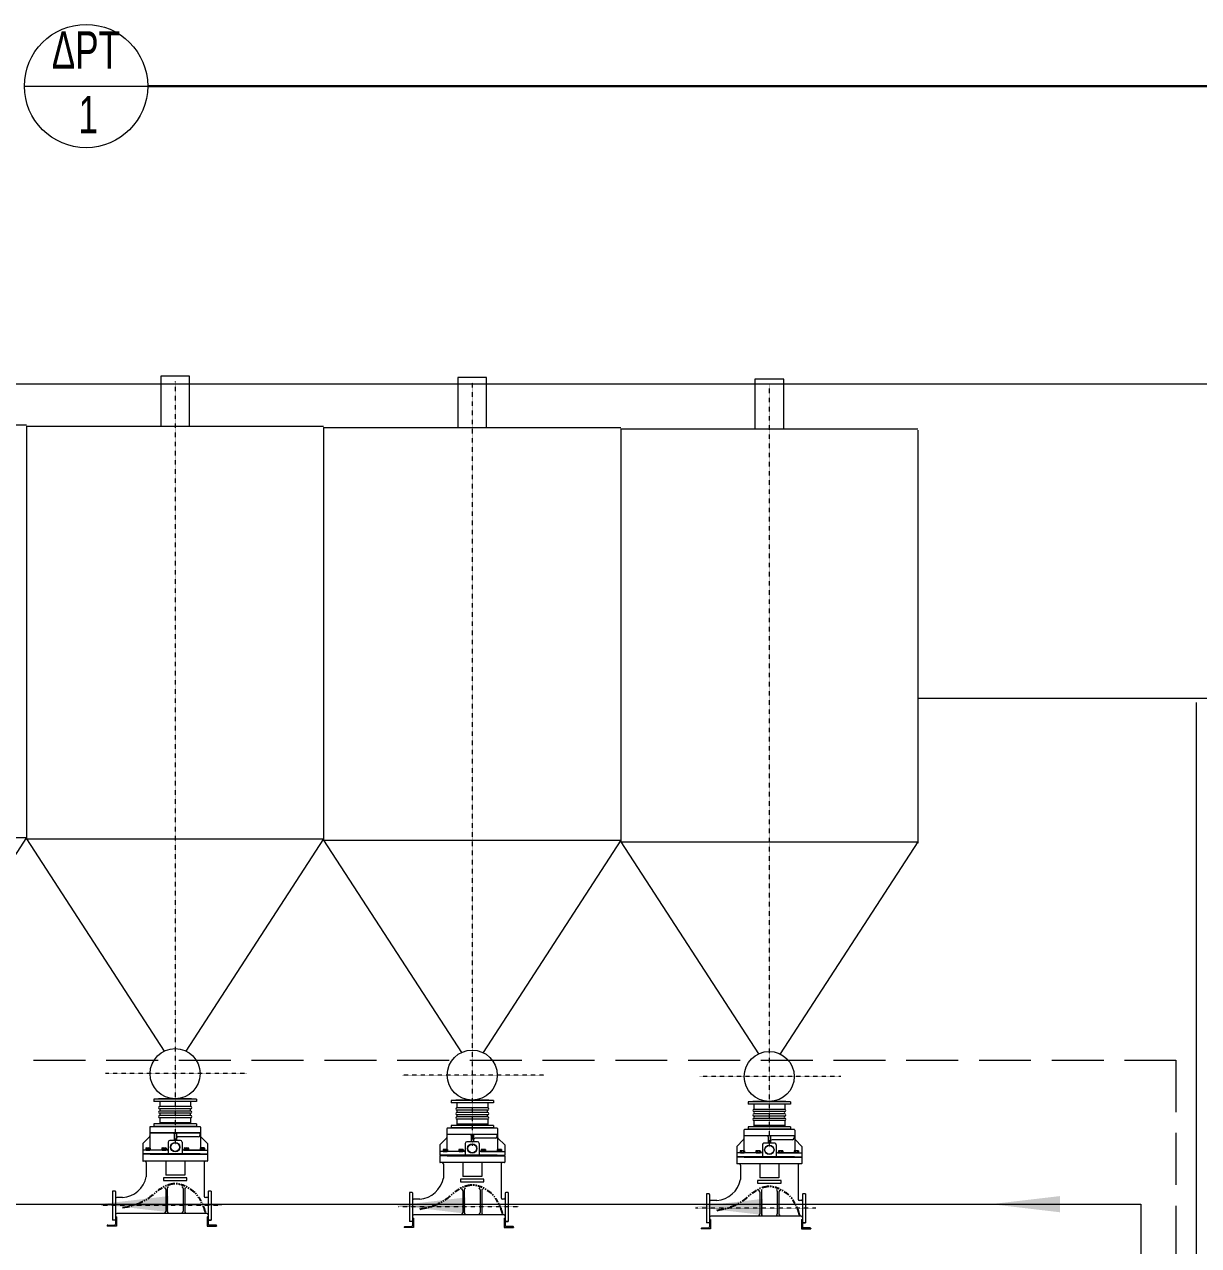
# Model space of a CAD drawing. Header units: millimetres. Extents: x -705761 to 1364679, y -410401 to 446404.
# Drawn here: x -507540 to -496240, y 94373 to 106123 of the extents above; entities that cross this region are included whole.
import ezdxf
from ezdxf.enums import TextEntityAlignment as Align

# ---------------------------------------------------------------- set-up
doc = ezdxf.new("R2010")
doc.units = ezdxf.units.MM
for name, pattern in [('DASH', [0.35, 0.25, -0.1]), ('DGN Style 4', [2.461354, 1.229908, -0.614954, 0.001537, -0.614954]), ('PHANTOM', [63.5, 31.75, -6.35, 6.35, -6.35, 6.35, -6.35]), ('点画线', [18, 12, -2, 2, -2])]:
    doc.linetypes.add(name, pattern=pattern)
for name, color, linetype, lineweight in [('P', 5, 'PHANTOM', 25), ('中心线层', 1, '点画线', 18), ('图框', 7, 'Continuous', 13), ('细实线', 3, 'Continuous', 30)]:
    doc.layers.add(name, color=color, linetype=linetype, lineweight=lineweight)
doc.styles.add('首钢设计院H4', font='BSDI_XW.shx', dxfattribs={"width": 0.7, "height": 0.004, "bigfont": 'BSDI_HZ.shx'})

# ---------------------------------------------------------------- blocks, each defined once
blk = doc.blocks.new('CURVE')
at = {"layer": 'P'}
for points in [[(-6.69, 3.62), (-6.59, 3.73), (-6.43, 3.89)], [(-6.16, 4.14), (-6.03, 4.25), (-5.83, 4.42), (-5.61, 4.59), (-5.4, 4.75), (-5.17, 4.91), (-4.94, 5.06), (-4.73, 5.2)], [(-4.41, 5.4), (-4.24, 5.5), (-4.09, 5.59)], [(-3.76, 5.77), (-3.56, 5.89), (-3.43, 5.95)], [(-3.1, 6.12), (-2.88, 6.21), (-2.66, 6.31), (-2.45, 6.39), (-2.23, 6.47), (-2.02, 6.53), (-1.81, 6.59), (-1.78, 6.6)], [(-1.42, 6.69), (-1.41, 6.69), (-1.23, 6.73), (-1.06, 6.76), (-1.05, 6.77)], [(-0.68, 6.83), (-0.62, 6.84), (-0.5, 6.86), (-0.39, 6.88), (-0.31, 6.88)], [(0.07, 6.9), (0.09, 6.9), (0.19, 6.9), (0.29, 6.89), (0.39, 6.88), (0.5, 6.86), (0.62, 6.84), (0.76, 6.82), (0.9, 6.79), (1.06, 6.76), (1.23, 6.73), (1.41, 6.69), (1.61, 6.64), (1.81, 6.59), (2.02, 6.53), (2.23, 6.47), (2.4, 6.41)], [(2.75, 6.27), (2.88, 6.21), (3.09, 6.12)], [(3.43, 5.95), (3.56, 5.89), (3.77, 5.77)], [(4.1, 5.59), (4.24, 5.5), (4.48, 5.36), (4.71, 5.22), (4.94, 5.07), (5.16, 4.92), (5.37, 4.78), (5.53, 4.67)], [(5.83, 4.44), (5.92, 4.37), (6.08, 4.25), (6.13, 4.21)], [(6.41, 3.96), (6.45, 3.92), (6.57, 3.81), (6.69, 3.7), (6.69, 3.69)], [(-8.78, 0.19), (-8.68, 0.4), (-8.62, 0.53)], [(-8.46, 0.87), (-8.34, 1.1), (-8.29, 1.2)], [(-8.12, 1.54), (-8.11, 1.55), (-7.99, 1.76), (-7.87, 1.98), (-7.75, 2.19), (-7.62, 2.39), (-7.49, 2.59), (-7.4, 2.73)], [(-7.17, 3.04), (-7.07, 3.18), (-6.94, 3.34)], [(6.97, 3.44), (7.11, 3.32), (7.28, 3.17), (7.46, 3.02), (7.65, 2.87), (7.85, 2.71), (8.06, 2.56), (8.27, 2.41), (8.48, 2.26), (8.61, 2.17)], [(8.93, 1.96), (9.14, 1.84), (9.26, 1.76)], [(9.59, 1.57), (9.81, 1.45), (9.92, 1.39)], [(10.26, 1.21), (10.29, 1.2), (10.53, 1.07), (10.79, 0.94), (11.05, 0.81), (11.32, 0.69), (11.61, 0.56), (11.91, 0.44), (12.22, 0.32), (12.54, 0.2), (12.56, 0.2)], [(12.92, 0.08), (13.26, -0.02), (13.28, -0.02)], [(-9.68, -2.16), (-9.6, -2.04), (-9.53, -1.9), (-9.46, -1.74), (-9.4, -1.57), (-9.35, -1.38), (-9.29, -1.19), (-9.23, -0.98), (-9.16, -0.76), (-9.08, -0.53), (-8.99, -0.3), (-8.93, -0.15)], [(13.64, -0.12), (13.67, -0.13), (14.01, -0.21)], [(14.38, -0.3), (14.63, -0.36), (15.21, -0.49), (15.86, -0.62), (16.6, -0.77)]]:
    blk.add_lwpolyline(points, dxfattribs=at)

msp = doc.modelspace()

# ---------------------------------------------------------------- linework, layer by layer
at = {"color": 4, "lineweight": 30}
msp.add_line((-506353.65, 105529.34), (-494858.33, 105529.34), dxfattribs=at)
at = {"lineweight": 15}
for p, q in [((-511668.32, 102663), (-491415.02, 102663)), ((-510377.95, 102271.2), (-507519.08, 102271.2)), ((-507519.08, 102257.88), (-507519.08, 98298.83)), ((-507519.08, 102257.88), (-504660.22, 102257.88)), ((-507519.08, 102257.88), (-507519.08, 98285.51)), ((-504660.22, 102244.56), (-504660.22, 98285.51)), ((-504660.22, 102244.56), (-501801.36, 102244.56)), ((-504660.22, 102244.56), (-504660.22, 98272.19)), ((-501801.36, 102231.24), (-501801.36, 98272.19)), ((-501801.36, 102231.24), (-501801.36, 98258.87)), ((-501801.36, 102231.24), (-501801.36, 98272.19)), ((-501801.36, 102231.24), (-498942.49, 102231.24)), ((-501801.36, 102231.24), (-501801.36, 98258.87)), ((-498942.49, 102217.92), (-498942.49, 98258.87)), ((-498942.49, 102217.92), (-498942.49, 98245.55)), ((-510377.95, 98298.83), (-507519.08, 98298.83)), ((-507519.08, 98298.83), (-508844.55, 96257.3)), ((-507519.08, 98285.51), (-506193.61, 96243.98)), ((-507519.08, 98285.51), (-504660.22, 98285.51)), ((-504660.22, 98285.51), (-505985.69, 96243.98)), ((-504660.22, 98272.19), (-503334.75, 96230.66)), ((-504660.22, 98272.19), (-501801.36, 98272.19)), ((-501801.36, 98272.19), (-503126.83, 96230.66)), ((-501801.36, 98258.87), (-500475.88, 96217.34)), ((-501801.36, 98258.87), (-498942.49, 98258.87)), ((-498942.49, 98258.87), (-500267.97, 96217.34)), ((-505885.06, 95782.68), (-506293.06, 95782.68)), ((-506293.06, 95782.68), (-506293.06, 95758.68)), ((-505930.65, 95786.28), (-506248.65, 95786.28)), ((-506248.65, 95786.28), (-506248.65, 95782.68)), ((-505930.65, 95786.28), (-505930.65, 95782.68)), ((-505885.06, 95782.68), (-505885.06, 95758.68)), ((-503026.2, 95769.36), (-503434.2, 95769.36)), ((-503434.2, 95769.36), (-503434.2, 95745.36)), ((-503071.79, 95772.96), (-503389.79, 95772.96)), ((-503389.79, 95772.96), (-503389.79, 95769.36)), ((-503071.79, 95772.96), (-503071.79, 95769.36)), ((-503026.2, 95769.36), (-503026.2, 95745.36)), ((-505885.06, 95758.68), (-506293.06, 95758.68)), ((-506237.54, 95758.68), (-506237.54, 95710.18)), ((-505940.58, 95710.18), (-506237.54, 95710.18)), ((-505940.58, 95688.58), (-506237.54, 95688.58)), ((-505940.58, 95666.98), (-506237.54, 95666.98)), ((-505940.58, 95645.38), (-506237.54, 95645.38)), ((-505940.58, 95758.68), (-505940.58, 95710.18)), ((-503026.2, 95745.36), (-503434.2, 95745.36)), ((-503378.68, 95745.36), (-503378.68, 95696.86)), ((-503081.71, 95696.86), (-503378.68, 95696.86)), ((-503081.71, 95675.26), (-503378.68, 95675.26)), ((-503081.71, 95653.66), (-503378.68, 95653.66)), ((-503081.71, 95745.36), (-503081.71, 95696.86)), ((-500167.33, 95756.04), (-500575.33, 95756.04)), ((-500575.33, 95756.04), (-500575.33, 95732.04)), ((-500167.33, 95732.04), (-500575.33, 95732.04)), ((-500212.93, 95759.64), (-500530.93, 95759.64)), ((-500530.93, 95759.64), (-500530.93, 95756.04)), ((-500519.81, 95732.04), (-500519.81, 95683.54)), ((-500222.85, 95683.54), (-500519.81, 95683.54)), ((-500222.85, 95661.94), (-500519.81, 95661.94)), ((-500222.85, 95732.04), (-500222.85, 95683.54)), ((-500212.93, 95759.64), (-500212.93, 95756.04)), ((-500167.33, 95756.04), (-500167.33, 95732.04)), ((-505885.06, 95542.68), (-506293.06, 95542.68)), ((-506293.06, 95542.68), (-506293.06, 95518.68)), ((-505940.58, 95623.78), (-506237.54, 95623.78)), ((-506237.54, 95602.18), (-506237.54, 95542.68)), ((-505940.58, 95602.18), (-506237.54, 95602.18)), ((-505940.58, 95554.18), (-506237.54, 95554.18)), ((-505940.58, 95602.18), (-505940.58, 95542.68)), ((-505885.06, 95542.68), (-505885.06, 95518.68)), ((-503026.2, 95529.36), (-503434.2, 95529.36)), ((-503434.2, 95529.36), (-503434.2, 95505.36)), ((-503081.71, 95632.06), (-503378.68, 95632.06)), ((-503081.71, 95610.46), (-503378.68, 95610.46)), ((-503378.68, 95588.86), (-503378.68, 95529.36)), ((-503081.71, 95588.86), (-503378.68, 95588.86)), ((-503081.71, 95540.86), (-503378.68, 95540.86)), ((-503081.71, 95588.86), (-503081.71, 95529.36)), ((-503026.2, 95529.36), (-503026.2, 95505.36)), ((-500222.85, 95640.34), (-500519.81, 95640.34)), ((-500222.85, 95618.74), (-500519.81, 95618.74)), ((-500222.85, 95597.14), (-500519.81, 95597.14)), ((-500519.81, 95575.54), (-500519.81, 95516.04)), ((-500222.85, 95575.54), (-500519.81, 95575.54)), ((-500222.85, 95527.54), (-500519.81, 95527.54)), ((-500222.85, 95575.54), (-500222.85, 95516.04)), ((-506336.25, 95419.49), (-506401.48, 95354.26)), ((-506332.9, 95511.27), (-506332.9, 95507.76)), ((-506332.9, 95511.27), (-506332.9, 95507.76)), ((-506332.9, 95507.76), (-506332.9, 95497.39)), ((-506332.9, 95497.39), (-506332.9, 95456.3)), ((-506332.9, 95464.21), (-506332.9, 95456.3)), ((-505845.22, 95456.3), (-506332.9, 95456.3)), ((-505845.22, 95454.48), (-506332.9, 95454.48)), ((-506332.9, 95454.48), (-506332.9, 95311.93)), ((-505849.03, 95515.08), (-506329.09, 95515.08)), ((-505885.06, 95518.68), (-506293.06, 95518.68)), ((-506100.49, 95446.86), (-506100.49, 95384.22)), ((-506077.63, 95446.86), (-506077.63, 95384.22)), ((-505866.86, 95418.28), (-506062.39, 95418.28)), ((-505851.62, 95454.48), (-505851.62, 95433.52)), ((-505845.22, 95511.27), (-505845.22, 95507.76)), ((-505845.22, 95511.27), (-505845.22, 95507.76)), ((-505845.22, 95507.76), (-505845.22, 95497.39)), ((-505845.22, 95497.39), (-505845.22, 95456.3)), ((-505845.22, 95454.48), (-505845.22, 95311.93)), ((-505841.87, 95419.49), (-505776.64, 95354.26)), ((-503474.04, 95497.95), (-503474.04, 95494.44)), ((-503474.04, 95497.95), (-503474.04, 95494.44)), ((-503474.04, 95494.44), (-503474.04, 95484.07)), ((-503474.04, 95484.07), (-503474.04, 95442.98)), ((-503474.04, 95450.89), (-503474.04, 95442.98)), ((-502986.36, 95442.98), (-503474.04, 95442.98)), ((-502986.36, 95441.16), (-503474.04, 95441.16)), ((-503474.04, 95441.16), (-503474.04, 95298.61)), ((-502990.17, 95501.76), (-503470.23, 95501.76)), ((-503026.2, 95505.36), (-503434.2, 95505.36)), ((-503241.63, 95433.54), (-503241.63, 95370.9)), ((-503218.77, 95433.54), (-503218.77, 95370.9)), ((-502992.75, 95441.16), (-502992.75, 95420.2)), ((-502986.36, 95497.95), (-502986.36, 95494.44)), ((-502986.36, 95497.95), (-502986.36, 95494.44)), ((-502986.36, 95494.44), (-502986.36, 95484.07)), ((-502986.36, 95484.07), (-502986.36, 95442.98)), ((-502986.36, 95441.16), (-502986.36, 95298.61)), ((-500615.17, 95484.63), (-500615.17, 95481.12)), ((-500615.17, 95484.63), (-500615.17, 95481.12)), ((-500615.17, 95481.12), (-500615.17, 95470.75)), ((-500615.17, 95470.75), (-500615.17, 95429.66)), ((-500615.17, 95437.57), (-500615.17, 95429.66)), ((-500127.49, 95429.66), (-500615.17, 95429.66)), ((-500127.49, 95427.84), (-500615.17, 95427.84)), ((-500615.17, 95427.84), (-500615.17, 95285.29)), ((-500131.3, 95488.44), (-500611.36, 95488.44)), ((-500167.33, 95516.04), (-500575.33, 95516.04)), ((-500575.33, 95516.04), (-500575.33, 95492.04)), ((-500167.33, 95492.04), (-500575.33, 95492.04)), ((-500382.76, 95420.22), (-500382.76, 95357.58)), ((-500359.9, 95420.22), (-500359.9, 95357.58)), ((-500167.33, 95516.04), (-500167.33, 95492.04)), ((-500133.89, 95427.84), (-500133.89, 95406.88)), ((-500127.49, 95484.63), (-500127.49, 95481.12)), ((-500127.49, 95484.63), (-500127.49, 95481.12)), ((-500127.49, 95481.12), (-500127.49, 95470.75)), ((-500127.49, 95470.75), (-500127.49, 95429.66)), ((-500127.49, 95427.84), (-500127.49, 95285.29)), ((-506401.48, 95354.26), (-506401.48, 95291.83)), ((-506401.48, 95291.83), (-506401.48, 95254.68)), ((-506401.48, 95291.83), (-506401.48, 95254.68)), ((-506170.97, 95291.83), (-506401.48, 95291.83)), ((-506367.59, 95311.93), (-506370.38, 95310.32)), ((-506370.38, 95310.32), (-506370.38, 95296.33)), ((-506370.38, 95310.32), (-506328.81, 95310.32)), ((-506370.38, 95296.33), (-506328.81, 95296.33)), ((-506367.59, 95311.93), (-506331.59, 95311.93)), ((-506367.59, 95296.33), (-506331.59, 95296.33)), ((-506367.59, 95291.83), (-506367.59, 95296.33)), ((-506367.59, 95291.83), (-506331.59, 95291.83)), ((-506359.99, 95310.32), (-506359.99, 95296.33)), ((-506350.7, 95296.33), (-506348.13, 95291.83)), ((-506349.59, 95296.33), (-506331.59, 95296.33)), ((-506339.2, 95310.32), (-506339.2, 95296.33)), ((-506331.59, 95311.93), (-506328.81, 95310.32)), ((-506331.59, 95296.33), (-506331.59, 95291.83)), ((-506328.81, 95310.32), (-506328.81, 95296.33)), ((-506214.98, 95311.93), (-506217.76, 95310.32)), ((-506217.76, 95310.32), (-506217.76, 95296.33)), ((-506217.76, 95310.32), (-506176.19, 95310.32)), ((-506217.76, 95296.33), (-506176.19, 95296.33)), ((-506214.98, 95311.93), (-506178.98, 95311.93)), ((-506214.98, 95296.33), (-506178.98, 95296.33)), ((-506214.98, 95291.83), (-506214.98, 95296.33)), ((-506214.98, 95291.83), (-506178.98, 95291.83)), ((-506207.37, 95310.32), (-506207.37, 95296.33)), ((-506198.08, 95296.33), (-506195.51, 95291.83)), ((-506196.98, 95296.33), (-506178.98, 95296.33)), ((-506186.58, 95310.32), (-506186.58, 95296.33)), ((-506178.98, 95311.93), (-506176.19, 95310.32)), ((-506178.98, 95296.33), (-506178.98, 95291.83)), ((-506176.19, 95310.32), (-506176.19, 95296.33)), ((-506155.73, 95368.98), (-506155.73, 95254.68)), ((-506037.62, 95384.22), (-506140.49, 95384.22)), ((-506022.38, 95368.98), (-506022.38, 95254.68)), ((-505848.24, 95291.83), (-506007.14, 95291.83)), ((-506007.14, 95291.83), (-505776.64, 95291.83)), ((-505999.14, 95311.93), (-506001.93, 95310.32)), ((-506001.93, 95310.32), (-506001.93, 95296.33)), ((-506001.93, 95310.32), (-505960.36, 95310.32)), ((-506001.93, 95296.33), (-505960.36, 95296.33)), ((-505999.14, 95311.93), (-505963.14, 95311.93)), ((-505999.14, 95296.33), (-505963.14, 95296.33)), ((-505999.14, 95291.83), (-505999.14, 95296.33)), ((-505999.14, 95291.83), (-505963.14, 95291.83)), ((-505991.53, 95310.32), (-505991.53, 95296.33)), ((-505982.25, 95296.33), (-505979.68, 95291.83)), ((-505981.14, 95296.33), (-505963.14, 95296.33)), ((-505970.75, 95310.32), (-505970.75, 95296.33)), ((-505963.14, 95311.93), (-505960.36, 95310.32)), ((-505963.14, 95296.33), (-505963.14, 95291.83)), ((-505960.36, 95310.32), (-505960.36, 95296.33)), ((-505846.52, 95311.93), (-505849.31, 95310.32)), ((-505848.24, 95310.94), (-505849.31, 95310.32)), ((-505849.31, 95310.32), (-505849.31, 95296.33)), ((-505849.31, 95310.32), (-505848.24, 95310.32)), ((-505807.74, 95310.32), (-505849.31, 95310.32)), ((-505849.31, 95310.32), (-505849.31, 95296.33)), ((-505849.31, 95296.33), (-505848.24, 95296.33)), ((-505807.74, 95296.33), (-505849.31, 95296.33)), ((-505810.52, 95311.93), (-505846.52, 95311.93)), ((-505828.52, 95296.33), (-505846.52, 95296.33)), ((-505846.52, 95296.33), (-505846.52, 95291.83)), ((-505810.52, 95296.33), (-505846.52, 95296.33)), ((-505810.52, 95291.83), (-505846.52, 95291.83)), ((-505838.92, 95310.32), (-505838.92, 95296.33)), ((-505827.42, 95296.33), (-505829.99, 95291.83)), ((-505818.13, 95310.32), (-505818.13, 95296.33)), ((-505810.52, 95311.93), (-505807.74, 95310.32)), ((-505810.52, 95291.83), (-505810.52, 95296.33)), ((-505807.74, 95310.32), (-505807.74, 95296.33)), ((-505776.64, 95354.26), (-505776.64, 95291.83)), ((-505776.64, 95291.83), (-505776.64, 95254.68)), ((-505776.64, 95291.83), (-505776.64, 95254.68)), ((-503477.38, 95406.17), (-503542.62, 95340.94)), ((-503542.62, 95340.94), (-503542.62, 95278.51)), ((-503508.73, 95298.61), (-503511.52, 95297)), ((-503511.52, 95297), (-503511.52, 95283.01)), ((-503511.52, 95297), (-503469.95, 95297)), ((-503508.73, 95298.61), (-503472.73, 95298.61)), ((-503501.12, 95297), (-503501.12, 95283.01)), ((-503480.34, 95297), (-503480.34, 95283.01)), ((-503472.73, 95298.61), (-503469.95, 95297)), ((-503469.95, 95297), (-503469.95, 95283.01)), ((-503356.11, 95298.61), (-503358.9, 95297)), ((-503358.9, 95297), (-503358.9, 95283.01)), ((-503358.9, 95297), (-503317.33, 95297)), ((-503356.11, 95298.61), (-503320.11, 95298.61)), ((-503348.51, 95297), (-503348.51, 95283.01)), ((-503327.72, 95297), (-503327.72, 95283.01)), ((-503320.11, 95298.61), (-503317.33, 95297)), ((-503317.33, 95297), (-503317.33, 95283.01)), ((-503296.87, 95355.66), (-503296.87, 95241.36)), ((-503178.76, 95370.9), (-503281.63, 95370.9)), ((-503007.99, 95404.96), (-503203.53, 95404.96)), ((-503163.52, 95355.66), (-503163.52, 95241.36)), ((-503140.28, 95298.61), (-503143.06, 95297)), ((-503143.06, 95297), (-503143.06, 95283.01)), ((-503143.06, 95297), (-503101.49, 95297)), ((-503140.28, 95298.61), (-503104.28, 95298.61)), ((-503132.67, 95297), (-503132.67, 95283.01)), ((-503111.89, 95297), (-503111.89, 95283.01)), ((-503104.28, 95298.61), (-503101.49, 95297)), ((-503101.49, 95297), (-503101.49, 95283.01)), ((-502987.66, 95298.61), (-502990.45, 95297)), ((-502989.38, 95297.62), (-502990.45, 95297)), ((-502990.45, 95297), (-502990.45, 95283.01)), ((-502990.45, 95297), (-502989.38, 95297)), ((-502948.88, 95297), (-502990.45, 95297)), ((-502990.45, 95297), (-502990.45, 95283.01)), ((-502951.66, 95298.61), (-502987.66, 95298.61)), ((-502983.01, 95406.17), (-502917.78, 95340.94)), ((-502980.05, 95297), (-502980.05, 95283.01)), ((-502959.27, 95297), (-502959.27, 95283.01)), ((-502951.66, 95298.61), (-502948.88, 95297)), ((-502948.88, 95297), (-502948.88, 95283.01)), ((-502917.78, 95340.94), (-502917.78, 95278.51)), ((-500618.52, 95392.85), (-500683.75, 95327.62)), ((-500683.75, 95327.62), (-500683.75, 95265.19)), ((-500438.01, 95342.34), (-500438.01, 95228.04)), ((-500319.9, 95357.58), (-500422.77, 95357.58)), ((-500149.13, 95391.64), (-500344.66, 95391.64)), ((-500304.66, 95342.34), (-500304.66, 95228.04)), ((-500124.15, 95392.85), (-500058.91, 95327.62)), ((-500058.91, 95327.62), (-500058.91, 95265.19)), ((-506401.48, 95277.54), (-506401.48, 95254.68)), ((-505848.24, 95254.68), (-506401.48, 95254.68)), ((-506401.06, 95251.08), (-506401.06, 95188.68)), ((-505777.06, 95251.08), (-506401.06, 95251.08)), ((-506379.43, 95185.08), (-506397.46, 95185.08)), ((-505780.66, 95185.08), (-506379.43, 95185.08)), ((-506367.43, 95173.08), (-506367.43, 95034.42)), ((-506329.88, 95254.68), (-505776.64, 95254.68)), ((-506329.88, 95251.08), (-505777.06, 95251.08)), ((-506180.26, 95185.08), (-506180.26, 95050.67)), ((-505997.86, 95185.08), (-505997.86, 95050.67)), ((-505810.69, 95173.08), (-505810.69, 94846.08)), ((-505777.06, 95251.08), (-505777.06, 95188.68)), ((-505776.64, 95277.54), (-505776.64, 95254.68)), ((-503542.62, 95278.51), (-503542.62, 95241.36)), ((-503542.62, 95278.51), (-503542.62, 95241.36)), ((-503312.11, 95278.51), (-503542.62, 95278.51)), ((-503542.62, 95264.22), (-503542.62, 95241.36)), ((-502989.38, 95241.36), (-503542.62, 95241.36)), ((-503542.2, 95237.76), (-503542.2, 95175.36)), ((-502918.2, 95237.76), (-503542.2, 95237.76)), ((-503511.52, 95283.01), (-503469.95, 95283.01)), ((-503508.73, 95283.01), (-503472.73, 95283.01)), ((-503508.73, 95278.51), (-503508.73, 95283.01)), ((-503508.73, 95278.51), (-503472.73, 95278.51)), ((-503491.84, 95283.01), (-503489.27, 95278.51)), ((-503490.73, 95283.01), (-503472.73, 95283.01)), ((-503472.73, 95283.01), (-503472.73, 95278.51)), ((-503471.02, 95241.36), (-502917.78, 95241.36)), ((-503471.02, 95237.76), (-502918.2, 95237.76)), ((-503358.9, 95283.01), (-503317.33, 95283.01)), ((-503356.11, 95283.01), (-503320.11, 95283.01)), ((-503356.11, 95278.51), (-503356.11, 95283.01)), ((-503356.11, 95278.51), (-503320.11, 95278.51)), ((-503339.22, 95283.01), (-503336.65, 95278.51)), ((-503338.11, 95283.01), (-503320.11, 95283.01)), ((-503320.11, 95283.01), (-503320.11, 95278.51)), ((-502989.38, 95278.51), (-503148.28, 95278.51)), ((-503148.28, 95278.51), (-502917.78, 95278.51)), ((-503143.06, 95283.01), (-503101.49, 95283.01)), ((-503140.28, 95283.01), (-503104.28, 95283.01)), ((-503140.28, 95278.51), (-503140.28, 95283.01)), ((-503140.28, 95278.51), (-503104.28, 95278.51)), ((-503123.39, 95283.01), (-503120.82, 95278.51)), ((-503122.28, 95283.01), (-503104.28, 95283.01)), ((-503104.28, 95283.01), (-503104.28, 95278.51)), ((-502990.45, 95283.01), (-502989.38, 95283.01)), ((-502948.88, 95283.01), (-502990.45, 95283.01)), ((-502969.66, 95283.01), (-502987.66, 95283.01)), ((-502987.66, 95283.01), (-502987.66, 95278.51)), ((-502951.66, 95283.01), (-502987.66, 95283.01)), ((-502951.66, 95278.51), (-502987.66, 95278.51)), ((-502968.55, 95283.01), (-502971.12, 95278.51)), ((-502951.66, 95278.51), (-502951.66, 95283.01)), ((-502918.2, 95237.76), (-502918.2, 95175.36)), ((-502917.78, 95278.51), (-502917.78, 95241.36)), ((-502917.78, 95278.51), (-502917.78, 95241.36)), ((-502917.78, 95264.22), (-502917.78, 95241.36)), ((-500683.75, 95265.19), (-500683.75, 95228.04)), ((-500683.75, 95265.19), (-500683.75, 95228.04)), ((-500453.25, 95265.19), (-500683.75, 95265.19)), ((-500683.75, 95250.9), (-500683.75, 95228.04)), ((-500130.51, 95228.04), (-500683.75, 95228.04)), ((-500683.33, 95224.44), (-500683.33, 95162.04)), ((-500059.33, 95224.44), (-500683.33, 95224.44)), ((-500649.87, 95285.29), (-500652.65, 95283.68)), ((-500652.65, 95283.68), (-500652.65, 95269.69)), ((-500652.65, 95283.68), (-500611.08, 95283.68)), ((-500652.65, 95269.69), (-500611.08, 95269.69)), ((-500649.87, 95285.29), (-500613.87, 95285.29)), ((-500649.87, 95269.69), (-500613.87, 95269.69)), ((-500649.87, 95265.19), (-500649.87, 95269.69)), ((-500649.87, 95265.19), (-500613.87, 95265.19)), ((-500642.26, 95283.68), (-500642.26, 95269.69)), ((-500632.97, 95269.69), (-500630.41, 95265.19)), ((-500631.87, 95269.69), (-500613.87, 95269.69)), ((-500621.48, 95283.68), (-500621.48, 95269.69)), ((-500613.87, 95285.29), (-500611.08, 95283.68)), ((-500613.87, 95269.69), (-500613.87, 95265.19)), ((-500612.15, 95228.04), (-500058.91, 95228.04)), ((-500612.15, 95224.44), (-500059.33, 95224.44)), ((-500611.08, 95283.68), (-500611.08, 95269.69)), ((-500497.25, 95285.29), (-500500.03, 95283.68)), ((-500500.03, 95283.68), (-500500.03, 95269.69)), ((-500500.03, 95283.68), (-500458.47, 95283.68)), ((-500500.03, 95269.69), (-500458.47, 95269.69)), ((-500497.25, 95285.29), (-500461.25, 95285.29)), ((-500497.25, 95269.69), (-500461.25, 95269.69)), ((-500497.25, 95265.19), (-500497.25, 95269.69)), ((-500497.25, 95265.19), (-500461.25, 95265.19)), ((-500489.64, 95283.68), (-500489.64, 95269.69)), ((-500480.36, 95269.69), (-500477.79, 95265.19)), ((-500479.25, 95269.69), (-500461.25, 95269.69)), ((-500468.86, 95283.68), (-500468.86, 95269.69)), ((-500461.25, 95285.29), (-500458.47, 95283.68)), ((-500461.25, 95269.69), (-500461.25, 95265.19)), ((-500458.47, 95283.68), (-500458.47, 95269.69)), ((-500130.51, 95265.19), (-500289.42, 95265.19)), ((-500289.42, 95265.19), (-500058.91, 95265.19)), ((-500281.42, 95285.29), (-500284.2, 95283.68)), ((-500284.2, 95283.68), (-500284.2, 95269.69)), ((-500284.2, 95283.68), (-500242.63, 95283.68)), ((-500284.2, 95269.69), (-500242.63, 95269.69)), ((-500281.42, 95285.29), (-500245.42, 95285.29)), ((-500281.42, 95269.69), (-500245.42, 95269.69)), ((-500281.42, 95265.19), (-500281.42, 95269.69)), ((-500281.42, 95265.19), (-500245.42, 95265.19)), ((-500273.81, 95283.68), (-500273.81, 95269.69)), ((-500264.52, 95269.69), (-500261.95, 95265.19)), ((-500263.42, 95269.69), (-500245.42, 95269.69)), ((-500253.02, 95283.68), (-500253.02, 95269.69)), ((-500245.42, 95285.29), (-500242.63, 95283.68)), ((-500245.42, 95269.69), (-500245.42, 95265.19)), ((-500242.63, 95283.68), (-500242.63, 95269.69)), ((-500128.8, 95285.29), (-500131.58, 95283.68)), ((-500130.51, 95284.3), (-500131.58, 95283.68)), ((-500131.58, 95283.68), (-500131.58, 95269.69)), ((-500131.58, 95283.68), (-500130.51, 95283.68)), ((-500090.01, 95283.68), (-500131.58, 95283.68)), ((-500131.58, 95283.68), (-500131.58, 95269.69)), ((-500131.58, 95269.69), (-500130.51, 95269.69)), ((-500090.01, 95269.69), (-500131.58, 95269.69)), ((-500092.8, 95285.29), (-500128.8, 95285.29)), ((-500110.8, 95269.69), (-500128.8, 95269.69)), ((-500128.8, 95269.69), (-500128.8, 95265.19)), ((-500092.8, 95269.69), (-500128.8, 95269.69)), ((-500092.8, 95265.19), (-500128.8, 95265.19)), ((-500121.19, 95283.68), (-500121.19, 95269.69)), ((-500109.69, 95269.69), (-500112.26, 95265.19)), ((-500100.41, 95283.68), (-500100.41, 95269.69)), ((-500092.8, 95285.29), (-500090.01, 95283.68)), ((-500092.8, 95265.19), (-500092.8, 95269.69)), ((-500090.01, 95283.68), (-500090.01, 95269.69)), ((-500059.33, 95224.44), (-500059.33, 95162.04)), ((-500058.91, 95265.19), (-500058.91, 95228.04)), ((-500058.91, 95265.19), (-500058.91, 95228.04)), ((-500058.91, 95250.9), (-500058.91, 95228.04)), ((-503520.57, 95171.76), (-503538.6, 95171.76)), ((-502921.8, 95171.76), (-503520.57, 95171.76)), ((-503508.57, 95159.76), (-503508.57, 95021.1)), ((-503321.39, 95171.76), (-503321.39, 95037.35)), ((-503139, 95171.76), (-503139, 95037.35)), ((-502951.82, 95159.76), (-502951.82, 94832.76)), ((-500661.71, 95158.44), (-500679.73, 95158.44)), ((-500062.93, 95158.44), (-500661.71, 95158.44)), ((-500649.71, 95146.44), (-500649.71, 95007.78)), ((-500462.53, 95158.44), (-500462.53, 95024.03)), ((-500280.14, 95158.44), (-500280.14, 95024.03)), ((-500092.96, 95146.44), (-500092.96, 94819.44)), ((-505997.86, 95050.67), (-506180.26, 95050.67)), ((-503139, 95037.35), (-503321.39, 95037.35)), ((-500280.14, 95024.03), (-500462.53, 95024.03)), ((-506667.45, 94895.89), (-506692.73, 94895.89)), ((-506692.73, 94895.89), (-506692.73, 94618.67)), ((-506663.85, 94892.29), (-506663.85, 94846.08)), ((-506663.85, 94846.08), (-506663.85, 94622.27)), ((-506594.81, 94834.07), (-506651.85, 94834.07)), ((-506180.26, 94912.74), (-506180.26, 94704.43)), ((-506165.87, 94921.59), (-506165.87, 94704.43)), ((-506012.25, 94921.59), (-506012.25, 94704.43)), ((-505997.86, 94912.74), (-505997.86, 94704.43)), ((-505783.07, 94834.07), (-505798.68, 94834.07)), ((-505771.06, 94892.29), (-505771.06, 94846.08)), ((-505771.06, 94846.08), (-505771.06, 94622.27)), ((-505742.56, 94895.89), (-505767.46, 94895.89)), ((-505742.56, 94895.89), (-505742.56, 94618.67)), ((-503808.59, 94882.57), (-503833.87, 94882.57)), ((-503833.87, 94882.57), (-503833.87, 94605.35)), ((-503804.99, 94878.97), (-503804.99, 94832.76)), ((-503804.99, 94832.76), (-503804.99, 94608.95)), ((-503735.95, 94820.75), (-503792.98, 94820.75)), ((-503321.39, 94899.42), (-503321.39, 94691.11)), ((-503307.01, 94908.27), (-503307.01, 94691.11)), ((-503153.39, 94908.27), (-503153.39, 94691.11)), ((-503139, 94899.42), (-503139, 94691.11)), ((-502924.2, 94820.75), (-502939.81, 94820.75)), ((-502912.19, 94878.97), (-502912.19, 94832.76)), ((-502912.19, 94832.76), (-502912.19, 94608.95)), ((-502883.7, 94882.57), (-502908.6, 94882.57)), ((-502883.7, 94882.57), (-502883.7, 94605.35)), ((-500949.72, 94869.25), (-500975.01, 94869.25)), ((-500975.01, 94869.25), (-500975.01, 94592.03)), ((-500946.13, 94865.65), (-500946.13, 94819.44)), ((-500462.53, 94886.1), (-500462.53, 94677.79)), ((-500448.14, 94894.95), (-500448.14, 94677.79)), ((-500294.52, 94894.95), (-500294.52, 94677.79)), ((-500280.14, 94886.1), (-500280.14, 94677.79)), ((-500053.33, 94865.65), (-500053.33, 94819.44)), ((-500024.83, 94869.25), (-500049.74, 94869.25)), ((-500024.83, 94869.25), (-500024.83, 94592.03)), ((-500946.13, 94819.44), (-500946.13, 94595.63)), ((-500877.09, 94807.43), (-500934.12, 94807.43)), ((-500065.34, 94807.43), (-500080.95, 94807.43)), ((-500053.33, 94819.44), (-500053.33, 94595.63)), ((-506667.45, 94618.67), (-506692.73, 94618.67)), ((-506663.85, 94643.87), (-506663.85, 94579.07)), ((-506654.25, 94649.87), (-506657.85, 94649.87)), ((-506654.25, 94649.87), (-506654.25, 94574.27)), ((-505783.07, 94681.67), (-506651.85, 94681.67)), ((-505780.66, 94649.87), (-505780.66, 94574.27)), ((-505780.66, 94649.87), (-505777.06, 94649.87)), ((-505780.66, 94649.87), (-505780.66, 94574.27)), ((-505780.66, 94649.87), (-505777.06, 94649.87)), ((-505771.06, 94643.87), (-505771.06, 94593.47)), ((-505771.06, 94643.87), (-505771.06, 94579.07)), ((-505742.56, 94618.67), (-505767.46, 94618.67)), ((-505767.46, 94618.67), (-505742.18, 94618.67)), ((-503808.59, 94605.35), (-503833.87, 94605.35)), ((-503804.99, 94630.55), (-503804.99, 94565.75)), ((-503795.39, 94636.55), (-503798.99, 94636.55)), ((-503795.39, 94636.55), (-503795.39, 94560.95)), ((-502924.2, 94668.35), (-503792.98, 94668.35)), ((-502921.79, 94636.55), (-502921.79, 94560.95)), ((-502921.79, 94636.55), (-502918.19, 94636.55)), ((-502921.79, 94636.55), (-502921.79, 94560.95)), ((-502921.79, 94636.55), (-502918.19, 94636.55)), ((-502912.19, 94630.55), (-502912.19, 94580.15)), ((-502912.19, 94630.55), (-502912.19, 94565.75)), ((-502883.7, 94605.35), (-502908.6, 94605.35)), ((-502908.6, 94605.35), (-502883.32, 94605.35)), ((-500949.72, 94592.03), (-500975.01, 94592.03)), ((-500946.13, 94617.23), (-500946.13, 94552.43)), ((-500936.53, 94623.23), (-500940.13, 94623.23)), ((-500936.53, 94623.23), (-500936.53, 94547.63)), ((-500065.34, 94655.03), (-500934.12, 94655.03)), ((-500062.93, 94623.23), (-500062.93, 94547.63)), ((-500062.93, 94623.23), (-500059.33, 94623.23)), ((-500062.93, 94623.23), (-500062.93, 94547.63)), ((-500062.93, 94623.23), (-500059.33, 94623.23)), ((-500053.33, 94617.23), (-500053.33, 94566.83)), ((-500053.33, 94617.23), (-500053.33, 94552.43)), ((-500024.83, 94592.03), (-500049.74, 94592.03)), ((-500049.74, 94592.03), (-500024.45, 94592.03)), ((-506744.25, 94563.47), (-506744.25, 94559.87)), ((-506729.85, 94559.87), (-506744.25, 94559.87)), ((-506738.25, 94569.47), (-506673.45, 94569.47)), ((-506654.25, 94559.87), (-506729.85, 94559.87)), ((-506654.25, 94574.27), (-506654.25, 94559.87)), ((-505780.66, 94574.27), (-505780.66, 94559.87)), ((-505780.66, 94559.87), (-505705.06, 94559.87)), ((-505696.66, 94569.47), (-505761.46, 94569.47)), ((-505705.06, 94559.87), (-505690.66, 94559.87)), ((-505690.66, 94563.47), (-505690.66, 94559.87)), ((-503885.39, 94550.15), (-503885.39, 94546.55)), ((-503870.99, 94546.55), (-503885.39, 94546.55)), ((-503879.39, 94556.15), (-503814.59, 94556.15)), ((-503795.39, 94546.55), (-503870.99, 94546.55)), ((-503795.39, 94560.95), (-503795.39, 94546.55)), ((-502921.79, 94560.95), (-502921.79, 94546.55)), ((-502921.79, 94546.55), (-502846.19, 94546.55)), ((-502837.79, 94556.15), (-502902.59, 94556.15)), ((-502846.19, 94546.55), (-502831.79, 94546.55)), ((-502831.79, 94550.15), (-502831.79, 94546.55)), ((-501026.53, 94536.83), (-501026.53, 94533.23)), ((-501012.13, 94533.23), (-501026.53, 94533.23)), ((-501020.53, 94542.83), (-500955.73, 94542.83)), ((-500936.53, 94533.23), (-501012.13, 94533.23)), ((-500936.53, 94547.63), (-500936.53, 94533.23)), ((-500062.93, 94547.63), (-500062.93, 94533.23)), ((-500062.93, 94533.23), (-499987.33, 94533.23)), ((-499978.93, 94542.83), (-500043.73, 94542.83)), ((-499987.33, 94533.23), (-499972.93, 94533.23)), ((-499972.93, 94536.83), (-499972.93, 94533.23))]:
    msp.add_line(p, q, dxfattribs=at)
at = {"color": 4, "lineweight": 15}
for p, q in [((-519100.87, 94771.19), (-496794.7, 94771.19)), ((-496794.7, 94771.19), (-496794.7, 85799.88))]:
    msp.add_line(p, q, dxfattribs=at)
at = {"lineweight": 15}
for points in [[(-505950.6, 102737.45), (-506228.71, 102737.45), (-506228.71, 102257.88), (-505950.6, 102257.88)], [(-503091.73, 102724.13), (-503369.84, 102724.13), (-503369.84, 102244.56), (-503091.73, 102244.56)], [(-500232.87, 102710.81), (-500510.98, 102710.81), (-500510.98, 102231.24), (-500232.87, 102231.24)]]:
    msp.add_lwpolyline(points, close=True, dxfattribs=at)
for points in [[(-505976.47, 95025.37), (-506201.65, 95025.37), (-506201.65, 95000.56), (-505976.47, 95000.56), (-505976.47, 95025.37)], [(-503117.61, 95012.05), (-503342.79, 95012.05), (-503342.79, 94987.24), (-503117.61, 94987.24), (-503117.61, 95012.05)], [(-500258.74, 94998.73), (-500483.92, 94998.73), (-500483.92, 94973.92), (-500258.74, 94973.92), (-500258.74, 94998.73)]]:
    msp.add_lwpolyline(points, dxfattribs=at)
for centre, radius in [((-506089.65, 96026.94), 240.66), ((-503230.79, 96013.62), 240.66), ((-500371.93, 96000.3), 240.66), ((-506089.06, 95320.67), 45), ((-506089.06, 95320.67), 42), ((-503230.2, 95307.35), 45), ((-503230.2, 95307.35), 42), ((-500371.33, 95294.03), 45), ((-500371.33, 95294.03), 42)]:
    msp.add_circle(centre, radius, dxfattribs=at)
for centre, radius, start, end in [((-506237.54, 95699.38), 10.8, 90, 270), ((-506237.54, 95656.18), 10.8, 90, 270), ((-506247.68, 95677.78), 14.81, 313.181418, 46.818582), ((-506247.68, 95634.58), 14.81, 313.181418, 46.818582), ((-505930.44, 95677.78), 14.81, 133.181418, 226.818582), ((-505930.44, 95634.58), 14.81, 133.181418, 226.818582), ((-505940.58, 95699.38), 10.8, 270, 90), ((-505940.58, 95656.18), 10.8, 270, 90), ((-503378.68, 95686.06), 10.8, 90, 270), ((-503378.68, 95642.86), 10.8, 90, 270), ((-503388.81, 95664.46), 14.81, 313.181418, 46.818582), ((-503071.58, 95664.46), 14.81, 133.181418, 226.818582), ((-503081.71, 95686.06), 10.8, 270, 90), ((-503081.71, 95642.86), 10.8, 270, 90), ((-500519.81, 95672.74), 10.8, 90, 270), ((-500529.95, 95651.14), 14.81, 313.181418, 46.818582), ((-500212.72, 95651.14), 14.81, 133.181418, 226.818582), ((-500222.85, 95672.74), 10.8, 270, 90), ((-506237.54, 95612.98), 10.8, 90, 270), ((-505940.58, 95612.98), 10.8, 270, 90), ((-503378.68, 95599.66), 10.8, 90, 270), ((-503388.81, 95621.26), 14.81, 313.181418, 46.818582), ((-503071.58, 95621.26), 14.81, 133.181418, 226.818582), ((-503081.71, 95599.66), 10.8, 270, 90), ((-500519.81, 95629.54), 10.8, 90, 270), ((-500519.81, 95586.34), 10.8, 90, 270), ((-500529.95, 95607.94), 14.81, 313.181418, 46.818582), ((-500212.72, 95607.94), 14.81, 133.181418, 226.818582), ((-500222.85, 95629.54), 10.8, 270, 90), ((-500222.85, 95586.34), 10.8, 270, 90), ((-506344.33, 95427.57), 11.43, 315, 0), ((-506329.09, 95511.27), 3.81, 90, 180), ((-506329.09, 95511.27), 3.81, 90, 180), ((-506108.11, 95446.86), 7.62, 0, 90), ((-506070.01, 95446.86), 7.62, 90, 180), ((-506062.39, 95403.04), 15.24, 90, 180), ((-505866.86, 95433.52), 15.24, 270, 0), ((-505849.03, 95511.27), 3.81, 78.029879, 90), ((-505849.03, 95511.27), 3.81, 0, 90), ((-505833.79, 95427.57), 11.43, 180, 225), ((-503485.47, 95414.25), 11.43, 315, 0), ((-503470.23, 95497.95), 3.81, 90, 180), ((-503470.23, 95497.95), 3.81, 90, 180), ((-503249.25, 95433.54), 7.62, 0, 90), ((-503211.15, 95433.54), 7.62, 90, 180), ((-503007.99, 95420.2), 15.24, 270, 0), ((-502990.17, 95497.95), 3.81, 78.029879, 90), ((-502990.17, 95497.95), 3.81, 0, 90), ((-502974.93, 95414.25), 11.43, 180, 225), ((-500611.36, 95484.63), 3.81, 90, 180), ((-500611.36, 95484.63), 3.81, 90, 180), ((-500390.38, 95420.22), 7.62, 0, 90), ((-500352.28, 95420.22), 7.62, 90, 180), ((-500131.3, 95484.63), 3.81, 78.029879, 90), ((-500131.3, 95484.63), 3.81, 0, 90), ((-506365.18, 95302.73), 9.2, 55.615753, 124.384247), ((-506349.59, 95277.53), 34.39, 72.412046, 107.587954), ((-506334.01, 95302.73), 9.2, 55.615753, 124.384247), ((-506212.56, 95302.73), 9.2, 55.615753, 124.384247), ((-506196.98, 95277.53), 34.39, 72.412046, 107.587954), ((-506181.39, 95302.73), 9.2, 55.615753, 124.384247), ((-506170.97, 95307.07), 15.24, 270, 0), ((-506140.49, 95368.98), 15.24, 90, 180), ((-506037.62, 95368.98), 15.24, 0, 90), ((-506007.14, 95307.07), 15.24, 180, 270), ((-505996.73, 95302.73), 9.2, 55.615753, 124.384247), ((-505981.14, 95277.53), 34.39, 72.412046, 107.587954), ((-505965.55, 95302.73), 9.2, 55.615753, 124.384247), ((-505844.11, 95302.73), 9.2, 55.615753, 124.384247), ((-505844.11, 95302.73), 9.2, 116.644883, 124.384247), ((-505828.52, 95277.53), 34.39, 72.412046, 107.587954), ((-505812.94, 95302.73), 9.2, 55.615753, 124.384247), ((-503506.32, 95289.41), 9.2, 55.615753, 124.384247), ((-503490.73, 95264.21), 34.39, 72.412046, 107.587954), ((-503475.14, 95289.41), 9.2, 55.615753, 124.384247), ((-503353.7, 95289.41), 9.2, 55.615753, 124.384247), ((-503338.11, 95264.21), 34.39, 72.412046, 107.587954), ((-503322.52, 95289.41), 9.2, 55.615753, 124.384247), ((-503312.11, 95293.75), 15.24, 270, 0), ((-503281.63, 95355.66), 15.24, 90, 180), ((-503203.53, 95389.72), 15.24, 90, 180), ((-503178.76, 95355.66), 15.24, 0, 90), ((-503148.28, 95293.75), 15.24, 180, 270), ((-503137.87, 95289.41), 9.2, 55.615753, 124.384247), ((-503122.28, 95264.21), 34.39, 72.412046, 107.587954), ((-503106.69, 95289.41), 9.2, 55.615753, 124.384247), ((-502985.25, 95289.41), 9.2, 55.615753, 124.384247), ((-502985.25, 95289.41), 9.2, 116.644883, 124.384247), ((-502969.66, 95264.21), 34.39, 72.412046, 107.587954), ((-502954.07, 95289.41), 9.2, 55.615753, 124.384247), ((-500626.6, 95400.93), 11.43, 315, 0), ((-500422.77, 95342.34), 15.24, 90, 180), ((-500344.66, 95376.4), 15.24, 90, 180), ((-500319.9, 95342.34), 15.24, 0, 90), ((-500149.13, 95406.88), 15.24, 270, 0), ((-500116.06, 95400.93), 11.43, 180, 225), ((-506397.46, 95188.68), 3.6, 180, 270), ((-506379.43, 95173.08), 12, 0, 90), ((-505798.69, 95173.08), 12, 90, 180), ((-505780.66, 95188.68), 3.6, 270, 0), ((-503538.6, 95175.36), 3.6, 180, 270), ((-502921.8, 95175.36), 3.6, 270, 0), ((-500647.46, 95276.09), 9.2, 55.615753, 124.384247), ((-500631.87, 95250.89), 34.39, 72.412046, 107.587954), ((-500616.28, 95276.09), 9.2, 55.615753, 124.384247), ((-500494.84, 95276.09), 9.2, 55.615753, 124.384247), ((-500479.25, 95250.89), 34.39, 72.412046, 107.587954), ((-500463.66, 95276.09), 9.2, 55.615753, 124.384247), ((-500453.25, 95280.43), 15.24, 270, 0), ((-500289.42, 95280.43), 15.24, 180, 270), ((-500279, 95276.09), 9.2, 55.615753, 124.384247), ((-500263.42, 95250.89), 34.39, 72.412046, 107.587954), ((-500247.83, 95276.09), 9.2, 55.615753, 124.384247), ((-500126.39, 95276.09), 9.2, 55.615753, 124.384247), ((-500126.39, 95276.09), 9.2, 116.644883, 124.384247), ((-500110.8, 95250.89), 34.39, 72.412046, 107.587954), ((-500095.21, 95276.09), 9.2, 55.615753, 124.384247), ((-503520.57, 95159.76), 12, 0, 90), ((-502939.82, 95159.76), 12, 90, 180), ((-500679.73, 95162.04), 3.6, 180, 270), ((-500661.71, 95146.44), 12, 0, 90), ((-500080.96, 95146.44), 12, 90, 180), ((-500062.93, 95162.04), 3.6, 270, 0), ((-506612.25, 95083.07), 249.6, 274.005213, 348.762536), ((-506141.88, 94921.59), 23.99, 127.448741, 180), ((-506036.24, 94921.59), 23.99, 0, 52.551259), ((-503753.39, 95069.75), 249.6, 274.005213, 348.762536), ((-500894.52, 95056.43), 249.6, 274.005213, 348.762536), ((-506667.45, 94892.29), 3.6, 0, 90), ((-506651.85, 94846.08), 12.01, 180, 270), ((-506204.24, 94912.74), 23.99, 0, 52.551259), ((-505973.88, 94912.74), 23.99, 127.448741, 180), ((-505798.68, 94846.08), 12.01, 180, 270), ((-505783.07, 94846.08), 12.01, 270, 0), ((-505767.46, 94892.29), 3.6, 90, 180), ((-503808.59, 94878.97), 3.6, 0, 90), ((-503792.98, 94832.76), 12.01, 180, 270), ((-503345.38, 94899.42), 23.99, 0, 52.551259), ((-503283.02, 94908.27), 23.99, 127.448741, 180), ((-503177.37, 94908.27), 23.99, 0, 52.551259), ((-503115.01, 94899.42), 23.99, 127.448741, 180), ((-502939.81, 94832.76), 12.01, 180, 270), ((-502924.2, 94832.76), 12.01, 270, 0), ((-502908.6, 94878.97), 3.6, 90, 180), ((-500949.72, 94865.65), 3.6, 0, 90), ((-500486.52, 94886.1), 23.99, 0, 52.551259), ((-500424.15, 94894.95), 23.99, 127.448741, 180), ((-500318.51, 94894.95), 23.99, 0, 52.551259), ((-500256.15, 94886.1), 23.99, 127.448741, 180), ((-500049.74, 94865.65), 3.6, 90, 180), ((-506204.24, 94704.43), 23.99, 307.448741, 0), ((-506141.88, 94704.43), 23.99, 180, 232.551259), ((-506036.24, 94704.43), 23.99, 307.448741, 0), ((-505973.88, 94704.43), 23.99, 180, 232.551259), ((-500934.12, 94819.44), 12.01, 180, 270), ((-500080.95, 94819.44), 12.01, 180, 270), ((-500065.34, 94819.44), 12.01, 270, 0), ((-506667.45, 94622.27), 3.6, 270, 0), ((-506651.85, 94669.67), 12.01, 90, 180), ((-506657.85, 94643.87), 6, 90, 180), ((-505783.07, 94669.67), 12.01, 0, 90), ((-505777.06, 94643.87), 6, 0, 90), ((-505777.06, 94643.87), 6, 0, 90), ((-505767.46, 94622.27), 3.6, 180, 270), ((-505767.46, 94622.27), 3.6, 180, 270), ((-503808.59, 94608.95), 3.6, 270, 0), ((-503792.98, 94656.35), 12.01, 90, 180), ((-503798.99, 94630.55), 6, 90, 180), ((-503345.38, 94691.11), 23.99, 307.448741, 0), ((-503283.02, 94691.11), 23.99, 180, 232.551259), ((-503177.37, 94691.11), 23.99, 307.448741, 0), ((-503115.01, 94691.11), 23.99, 180, 232.551259), ((-502924.2, 94656.35), 12.01, 0, 90), ((-502918.19, 94630.55), 6, 0, 90), ((-502918.19, 94630.55), 6, 0, 90), ((-502908.6, 94608.95), 3.6, 180, 270), ((-502908.6, 94608.95), 3.6, 180, 270), ((-500949.72, 94595.63), 3.6, 270, 0), ((-500934.12, 94643.03), 12.01, 90, 180), ((-500940.13, 94617.23), 6, 90, 180), ((-500486.52, 94677.79), 23.99, 307.448741, 0), ((-500424.15, 94677.79), 23.99, 180, 232.551259), ((-500318.51, 94677.79), 23.99, 307.448741, 0), ((-500256.15, 94677.79), 23.99, 180, 232.551259), ((-500065.34, 94643.03), 12.01, 0, 90), ((-500059.33, 94617.23), 6, 0, 90), ((-500059.33, 94617.23), 6, 0, 90), ((-500049.74, 94595.63), 3.6, 180, 270), ((-500049.74, 94595.63), 3.6, 180, 270), ((-506738.25, 94563.47), 6, 90, 180), ((-506673.45, 94579.07), 9.6, 270, 0), ((-505761.46, 94579.07), 9.6, 180, 270), ((-505696.66, 94563.47), 6, 0, 90), ((-503879.39, 94550.15), 6, 90, 180), ((-503814.59, 94565.75), 9.6, 270, 0), ((-502902.59, 94565.75), 9.6, 180, 270), ((-502837.79, 94550.15), 6, 0, 90), ((-501020.53, 94536.83), 6, 90, 180), ((-500955.73, 94552.43), 9.6, 270, 0), ((-500043.73, 94552.43), 9.6, 180, 270), ((-499978.93, 94536.83), 6, 0, 90)]:
    msp.add_arc(centre, radius, start, end, dxfattribs=at)
at = {"layer": '中心线层', "color": 1, "linetype": 'DGN Style 4', "lineweight": 15, "ltscale": 0.05}
for p, q in [((-506089.65, 102687.31), (-506089.65, 95346.78)), ((-503230.79, 102673.99), (-503230.79, 95333.46)), ((-500371.93, 102660.67), (-500371.93, 95320.14)), ((-505399.68, 96026.94), (-506761.05, 96026.94)), ((-502540.82, 96013.62), (-503902.18, 96013.62)), ((-499681.96, 96000.3), (-501043.32, 96000.3)), ((-505641.31, 94757.87), (-506799.53, 94757.87)), ((-502782.44, 94744.55), (-503940.67, 94744.55)), ((-499923.58, 94731.23), (-501081.81, 94731.23))]:
    msp.add_line(p, q, dxfattribs=at)
at = {"layer": '图框', "linetype": 'DASH', "lineweight": 15, "ltscale": 2000}
msp.add_lwpolyline([(-520753.17, 96156.24), (-496459.17, 96156.24), (-496459.17, 94136.24), (-520753.17, 94136.24)], close=True, dxfattribs=at)
at = {"layer": '细实线', "color": 7, "lineweight": 15}
for p, q in [((-507540.02, 105529.34), (-506353.71, 105529.34)), ((-493387.23, 99637), (-498942.49, 99637)), ((-496265.12, 99597.04), (-496265.12, 91195.38))]:
    msp.add_line(p, q, dxfattribs=at)
msp.add_circle((-506946.87, 105529.34), 593.22, dxfattribs=at)
for points in [[(-506151.43, 94693.74), (-506151.43, 94849.33), (-506817.34, 94771.88), (-506817.34, 94771.19)], [(-503292.57, 94680.42), (-503292.57, 94836.01), (-503958.47, 94758.56), (-503958.47, 94757.87)], [(-500433.71, 94667.1), (-500433.71, 94822.69), (-501099.61, 94745.24), (-501099.61, 94744.55)], [(-497574.84, 94693.4), (-497574.84, 94848.99), (-498240.75, 94771.54), (-498240.75, 94770.85)]]:
    msp.add_solid(points, dxfattribs=at)

# ---------------------------------------------------------------- block references
at = {"lineweight": 15, "xscale": -30.47999999998137, "yscale": 30.47999999998137, "zscale": 30.47999999998137}
for p in [(-506089.06, 94757.87), (-503230.2, 94744.55), (-500371.33, 94731.23)]:
    msp.add_blockref('CURVE', p, dxfattribs=at)

# ---------------------------------------------------------------- texts
at = {"layer": '细实线', "color": 7, "lineweight": 15, "style": '首钢设计院H4', "width": 0.7}
for s, p in [('ΔPT', (-506948.35, 105876.74)), ('1', (-506926.06, 105253.47))]:
    msp.add_text(s, height=360, dxfattribs=at).set_placement(p, align=Align.MIDDLE_CENTER)

doc.saveas('drawing.dxf')
